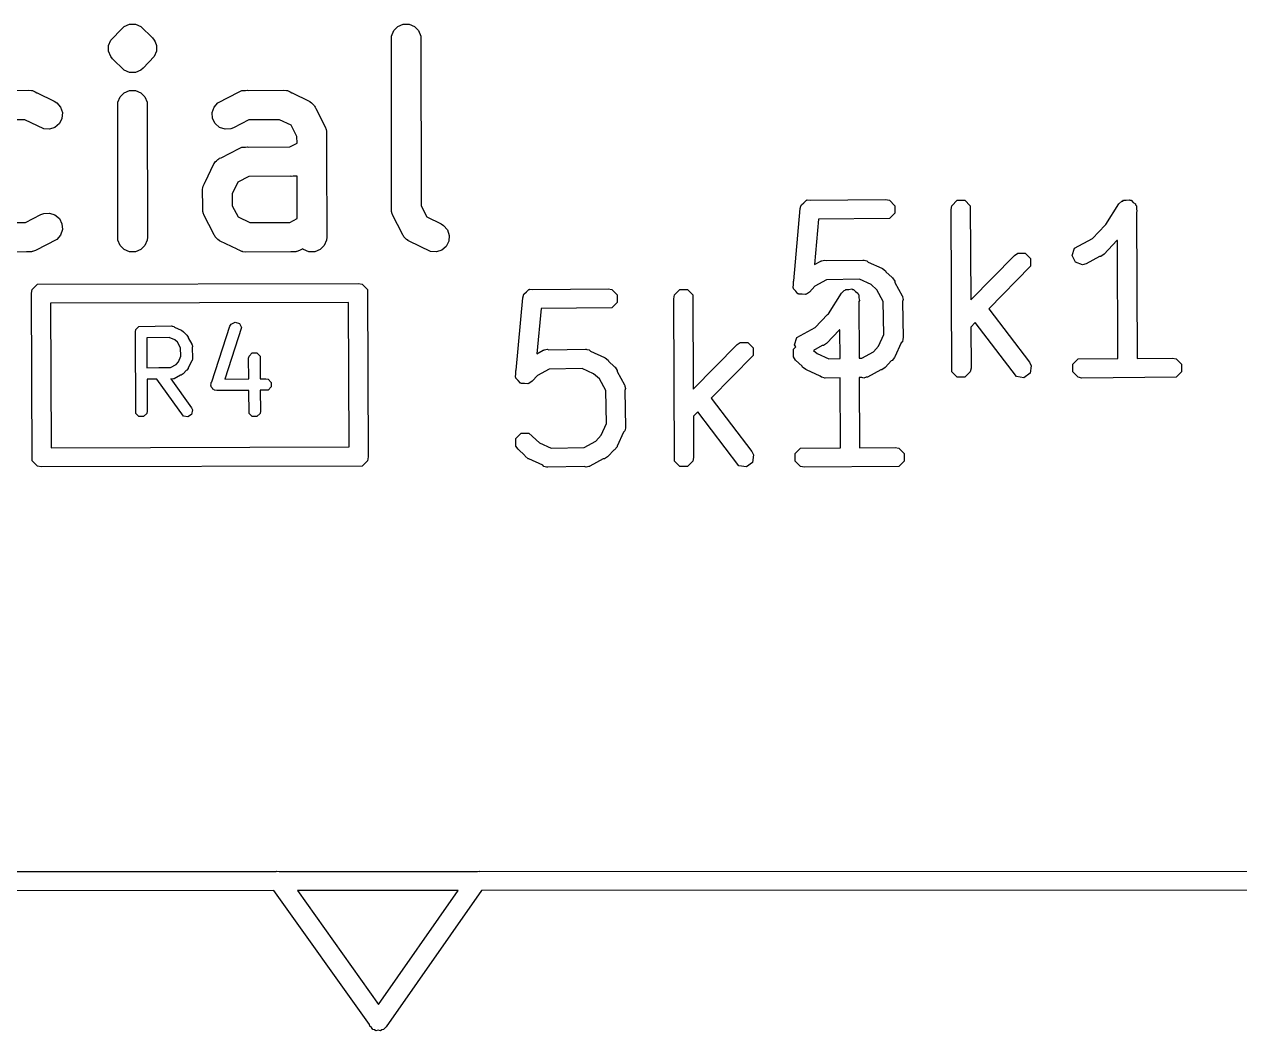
# Model space of a CAD drawing. Extents: x 4.84 to 6.71, y -5.93 to -3.85.
# Drawn here: x 5.537 to 5.7784, y -5.7266 to -5.5268 of the extents above; entities that cross this region are included whole.
import ezdxf

# ---------------------------------------------------------------- set-up
doc = ezdxf.new("R2010")
doc.units = 0
doc.header["$MEASUREMENT"] = 0
doc.layers.add('BLACK', color=7, linetype='CONTINUOUS')

msp = doc.modelspace()

# ---------------------------------------------------------------- linework, layer by layer
at = {"layer": 'BLACK', "linetype": 'CONTINUOUS'}
for p, q in [((5.55416, -5.52995), (5.5564, -5.52763)), ((5.5564, -5.52763), (5.55685, -5.52726)), ((5.55685, -5.52726), (5.55792, -5.52682)), ((5.55792, -5.52682), (5.55907, -5.52682)), ((5.55907, -5.52682), (5.55907, -5.52682)), ((5.55907, -5.52682), (5.56013, -5.52726)), ((5.56013, -5.52726), (5.56246, -5.5295)), ((5.60991, -5.52972), (5.60996, -5.52914)), ((5.60996, -5.52914), (5.61041, -5.52808)), ((5.61041, -5.52808), (5.61122, -5.52726)), ((5.61122, -5.52726), (5.61228, -5.52682)), ((5.61228, -5.52682), (5.61344, -5.52682)), ((5.61344, -5.52682), (5.6145, -5.52726)), ((5.6145, -5.52726), (5.61532, -5.52808)), ((5.61532, -5.52808), (5.61576, -5.52914)), ((5.61576, -5.52914), (5.61581, -5.56285)), ((5.55372, -5.53102), (5.55416, -5.52995)), ((5.55372, -5.53217), (5.55372, -5.53102)), ((5.56246, -5.5295), (5.56282, -5.52995)), ((5.56282, -5.52995), (5.56296, -5.53029)), ((5.56296, -5.53029), (5.56326, -5.53102)), ((5.56326, -5.53102), (5.56326, -5.53217)), ((5.60996, -5.563), (5.60991, -5.52972)), ((5.55416, -5.53323), (5.55372, -5.53217)), ((5.55453, -5.53368), (5.55416, -5.53323)), ((5.55685, -5.53592), (5.55453, -5.53368)), ((5.56282, -5.53323), (5.56058, -5.53555)), ((5.56326, -5.53217), (5.56282, -5.53323)), ((5.55792, -5.53636), (5.55685, -5.53592)), ((5.55907, -5.53636), (5.55792, -5.53636)), ((5.55792, -5.53636), (5.55792, -5.53636)), ((5.56013, -5.53592), (5.55907, -5.53636)), ((5.55907, -5.53636), (5.55907, -5.53636)), ((5.56058, -5.53555), (5.56013, -5.53592)), ((5.53082, -5.53994), (5.53787, -5.53989)), ((5.53787, -5.53989), (5.53845, -5.53994)), ((5.53845, -5.53994), (5.53854, -5.53999)), ((5.53854, -5.53999), (5.53865, -5.53999)), ((5.53865, -5.53999), (5.53916, -5.54024)), ((5.53916, -5.54024), (5.53951, -5.54039)), ((5.53951, -5.54039), (5.53956, -5.54043)), ((5.53956, -5.54043), (5.54294, -5.54207)), ((5.5556, -5.54226), (5.55604, -5.5412)), ((5.55604, -5.5412), (5.55685, -5.54039)), ((5.55685, -5.54039), (5.55792, -5.53994)), ((5.55792, -5.53994), (5.55907, -5.53994)), ((5.55907, -5.53994), (5.56013, -5.54039)), ((5.56013, -5.54039), (5.56095, -5.5412)), ((5.56095, -5.5412), (5.56139, -5.54226)), ((5.57543, -5.54238), (5.57967, -5.5402)), ((5.57967, -5.5402), (5.58021, -5.53999)), ((5.58021, -5.53999), (5.58032, -5.53999)), ((5.58032, -5.53999), (5.58041, -5.53994)), ((5.58041, -5.53994), (5.58094, -5.53994)), ((5.58094, -5.53994), (5.58136, -5.53991)), ((5.58136, -5.53991), (5.58144, -5.53994)), ((5.58144, -5.53994), (5.58849, -5.53989)), ((5.58849, -5.53989), (5.58906, -5.53994)), ((5.58906, -5.53994), (5.58916, -5.53999)), ((5.58916, -5.53999), (5.58927, -5.53999)), ((5.58927, -5.53999), (5.58978, -5.54024)), ((5.58978, -5.54024), (5.59013, -5.54039)), ((5.59013, -5.54039), (5.59018, -5.54043)), ((5.59018, -5.54043), (5.59356, -5.54207)), ((5.54294, -5.54207), (5.54343, -5.54238)), ((5.54343, -5.54238), (5.54418, -5.54325)), ((5.54418, -5.54325), (5.54455, -5.54435)), ((5.55554, -5.54284), (5.5556, -5.54226)), ((5.5556, -5.56966), (5.55554, -5.54284)), ((5.56139, -5.54226), (5.56145, -5.56909)), ((5.57431, -5.54435), (5.57468, -5.54325)), ((5.57468, -5.54325), (5.57543, -5.54238)), ((5.59356, -5.54207), (5.59366, -5.54214)), ((5.59366, -5.54214), (5.5937, -5.54215)), ((5.5937, -5.54215), (5.59376, -5.5422)), ((5.59376, -5.5422), (5.59405, -5.54238)), ((5.59405, -5.54238), (5.59429, -5.54266)), ((5.59429, -5.54266), (5.59457, -5.54291)), ((5.59457, -5.54291), (5.59467, -5.5431)), ((5.59467, -5.5431), (5.5948, -5.54325)), ((5.5948, -5.54325), (5.5949, -5.54355)), ((5.5949, -5.54355), (5.59675, -5.54714)), ((5.53709, -5.54575), (5.53099, -5.54579)), ((5.54084, -5.54756), (5.53709, -5.54575)), ((5.54447, -5.5455), (5.54395, -5.54653)), ((5.54455, -5.54435), (5.54447, -5.5455)), ((5.57439, -5.5455), (5.57431, -5.54435)), ((5.57491, -5.54653), (5.57439, -5.5455)), ((5.5816, -5.54579), (5.57856, -5.54736)), ((5.58771, -5.54575), (5.5816, -5.54579)), ((5.59003, -5.54687), (5.58771, -5.54575)), ((5.54199, -5.54764), (5.54084, -5.54756)), ((5.54308, -5.54728), (5.54199, -5.54764)), ((5.54395, -5.54653), (5.54308, -5.54728)), ((5.57578, -5.54728), (5.57491, -5.54653)), ((5.57687, -5.54764), (5.57578, -5.54728)), ((5.57802, -5.54756), (5.57687, -5.54764)), ((5.57856, -5.54736), (5.57802, -5.54756)), ((5.59116, -5.54907), (5.59003, -5.54687)), ((5.59675, -5.54714), (5.59696, -5.54768)), ((5.59696, -5.54768), (5.59697, -5.54779)), ((5.59697, -5.54779), (5.59701, -5.54789)), ((5.59701, -5.54789), (5.59701, -5.54838)), ((5.59701, -5.54838), (5.59704, -5.54883)), ((5.58975, -5.55114), (5.59117, -5.55041)), ((5.59117, -5.55041), (5.59116, -5.54907)), ((5.59704, -5.54883), (5.59701, -5.54893)), ((5.59701, -5.54893), (5.59702, -5.55228)), ((5.57578, -5.5534), (5.57607, -5.5533)), ((5.57607, -5.5533), (5.57967, -5.55145)), ((5.57967, -5.55145), (5.58021, -5.55124)), ((5.58021, -5.55124), (5.58032, -5.55123)), ((5.58032, -5.55123), (5.58041, -5.55119)), ((5.58041, -5.55119), (5.58093, -5.55119)), ((5.58093, -5.55119), (5.58136, -5.55116)), ((5.58136, -5.55116), (5.58144, -5.55119)), ((5.58144, -5.55119), (5.58975, -5.55114)), ((5.59702, -5.55228), (5.59704, -5.55258)), ((5.59704, -5.55258), (5.59702, -5.55265)), ((5.59702, -5.55265), (5.59707, -5.56909)), ((5.57296, -5.55802), (5.5746, -5.55464)), ((5.5746, -5.55464), (5.57466, -5.55455)), ((5.57466, -5.55455), (5.57468, -5.5545)), ((5.57468, -5.5545), (5.57472, -5.55445)), ((5.57472, -5.55445), (5.57491, -5.55415)), ((5.57491, -5.55415), (5.57519, -5.55391)), ((5.57519, -5.55391), (5.57543, -5.55363)), ((5.57543, -5.55363), (5.57563, -5.55353)), ((5.57563, -5.55353), (5.57578, -5.5534)), ((5.57277, -5.55842), (5.57291, -5.55807)), ((5.57291, -5.55807), (5.57296, -5.55802)), ((5.5816, -5.55704), (5.57939, -5.55818)), ((5.58991, -5.55699), (5.5816, -5.55704)), ((5.58999, -5.55702), (5.58991, -5.55699)), ((5.59043, -5.55699), (5.58999, -5.55702)), ((5.59094, -5.55699), (5.59043, -5.55699)), ((5.59104, -5.55694), (5.59094, -5.55699)), ((5.59114, -5.55694), (5.59104, -5.55694)), ((5.59118, -5.55692), (5.59114, -5.55694)), ((5.59121, -5.56539), (5.59118, -5.55692)), ((5.57241, -5.55971), (5.57247, -5.55914)), ((5.57246, -5.56303), (5.57241, -5.55971)), ((5.57247, -5.55914), (5.57251, -5.55904)), ((5.57251, -5.55904), (5.57252, -5.55893)), ((5.57252, -5.55893), (5.57277, -5.55842)), ((5.57939, -5.55818), (5.57828, -5.56047)), ((5.57828, -5.56047), (5.57831, -5.56284)), ((5.57831, -5.56284), (5.57945, -5.56506)), ((5.60993, -5.56309), (5.60996, -5.563)), ((5.61581, -5.56285), (5.61695, -5.56506)), ((5.69114, -5.56338), (5.69128, -5.56292)), ((5.69128, -5.56283), (5.69133, -5.56278)), ((5.69128, -5.56292), (5.69128, -5.56283)), ((5.69133, -5.56278), (5.69137, -5.56265)), ((5.69137, -5.56265), (5.69188, -5.56223)), ((5.69188, -5.56223), (5.69235, -5.56176)), ((5.69235, -5.56176), (5.69245, -5.56176)), ((5.69245, -5.56176), (5.69253, -5.56169)), ((5.69253, -5.56169), (5.69312, -5.56175)), ((5.69312, -5.56175), (5.7081, -5.56161)), ((5.7081, -5.56161), (5.70885, -5.56176)), ((5.70885, -5.56176), (5.70992, -5.56283)), ((5.70992, -5.56283), (5.70992, -5.56433)), ((5.72113, -5.56358), (5.72128, -5.56283)), ((5.72128, -5.56283), (5.72234, -5.56176)), ((5.72234, -5.56176), (5.72385, -5.56176)), ((5.72385, -5.56176), (5.72492, -5.56283)), ((5.72492, -5.56283), (5.725, -5.58153)), ((5.75187, -5.56657), (5.75446, -5.56249)), ((5.75446, -5.56249), (5.755, -5.56194)), ((5.755, -5.56194), (5.7552, -5.5619)), ((5.7552, -5.5619), (5.75534, -5.56176)), ((5.75534, -5.56176), (5.75591, -5.56176)), ((5.75591, -5.56176), (5.75648, -5.56165)), ((5.75648, -5.56165), (5.75664, -5.56176)), ((5.75664, -5.56176), (5.75685, -5.56176)), ((5.75685, -5.56176), (5.75725, -5.56217)), ((5.75725, -5.56217), (5.75773, -5.56248)), ((5.75773, -5.56248), (5.75777, -5.56268)), ((5.75777, -5.56268), (5.75791, -5.56283)), ((5.75791, -5.56283), (5.75791, -5.56341)), ((5.53726, -5.56614), (5.5403, -5.56457)), ((5.5403, -5.56457), (5.54084, -5.56436)), ((5.54084, -5.56436), (5.54199, -5.56428)), ((5.54199, -5.56428), (5.54308, -5.56465)), ((5.54308, -5.56465), (5.54395, -5.5654)), ((5.54395, -5.5654), (5.54447, -5.56643)), ((5.57244, -5.56309), (5.57246, -5.56303)), ((5.57246, -5.56346), (5.57244, -5.56309)), ((5.57247, -5.56404), (5.57246, -5.56346)), ((5.57251, -5.56414), (5.57247, -5.56404)), ((5.57252, -5.56424), (5.57251, -5.56414)), ((5.57272, -5.56478), (5.57252, -5.56424)), ((5.57458, -5.56838), (5.57272, -5.56478)), ((5.57945, -5.56506), (5.58177, -5.56618)), ((5.58975, -5.56614), (5.59121, -5.56539)), ((5.60996, -5.56355), (5.60993, -5.56309)), ((5.60996, -5.56404), (5.60996, -5.56355)), ((5.61001, -5.56414), (5.60996, -5.56404)), ((5.61001, -5.56424), (5.61001, -5.56414)), ((5.61022, -5.56478), (5.61001, -5.56424)), ((5.61207, -5.56838), (5.61022, -5.56478)), ((5.61695, -5.56506), (5.61981, -5.56645)), ((5.68984, -5.57776), (5.69114, -5.56338)), ((5.70885, -5.5654), (5.69476, -5.56553)), ((5.70992, -5.56433), (5.70885, -5.5654)), ((5.72128, -5.59583), (5.72113, -5.56358)), ((5.75791, -5.56341), (5.75802, -5.56396)), ((5.75802, -5.56396), (5.75792, -5.56413)), ((5.75792, -5.56413), (5.75805, -5.59316)), ((5.53115, -5.56618), (5.53726, -5.56614)), ((5.54455, -5.56758), (5.54418, -5.56867)), ((5.54447, -5.56643), (5.54455, -5.56758)), ((5.58177, -5.56618), (5.58975, -5.56614)), ((5.61981, -5.56645), (5.6203, -5.56675)), ((5.6203, -5.56675), (5.62105, -5.56763)), ((5.62105, -5.56763), (5.62141, -5.56872)), ((5.69476, -5.56553), (5.69395, -5.57451)), ((5.74923, -5.56931), (5.7517, -5.56669)), ((5.7517, -5.56669), (5.75187, -5.56657)), ((5.54343, -5.56955), (5.53919, -5.57173)), ((5.54418, -5.56867), (5.54343, -5.56955)), ((5.55604, -5.57073), (5.5556, -5.56966)), ((5.56139, -5.56966), (5.56095, -5.57073)), ((5.56145, -5.56909), (5.56139, -5.56966)), ((5.57468, -5.56867), (5.57458, -5.56838)), ((5.57481, -5.56883), (5.57468, -5.56867)), ((5.57491, -5.56902), (5.57481, -5.56883)), ((5.57519, -5.56927), (5.57491, -5.56902)), ((5.57543, -5.56955), (5.57519, -5.56927)), ((5.57572, -5.56973), (5.57543, -5.56955)), ((5.57578, -5.56978), (5.57572, -5.56973)), ((5.57582, -5.56979), (5.57578, -5.56978)), ((5.57592, -5.56985), (5.57582, -5.56979)), ((5.5793, -5.57149), (5.57592, -5.56985)), ((5.59701, -5.56966), (5.59657, -5.57073)), ((5.59707, -5.56909), (5.59701, -5.56966)), ((5.61217, -5.56867), (5.61207, -5.56838)), ((5.6123, -5.56883), (5.61217, -5.56867)), ((5.6124, -5.56902), (5.6123, -5.56883)), ((5.61268, -5.56927), (5.6124, -5.56902)), ((5.61293, -5.56955), (5.61268, -5.56927)), ((5.61322, -5.56973), (5.61293, -5.56955)), ((5.61327, -5.56978), (5.61322, -5.56973)), ((5.61332, -5.56979), (5.61327, -5.56978)), ((5.61342, -5.56985), (5.61332, -5.56979)), ((5.61771, -5.57194), (5.61342, -5.56985)), ((5.62133, -5.56987), (5.62082, -5.5709)), ((5.62141, -5.56872), (5.62133, -5.56987)), ((5.74561, -5.57129), (5.74921, -5.56932)), ((5.74921, -5.56932), (5.74923, -5.56931)), ((5.75406, -5.56974), (5.75149, -5.57247)), ((5.75415, -5.56972), (5.75406, -5.56974)), ((5.75426, -5.59319), (5.75415, -5.56972)), ((5.53742, -5.57199), (5.53037, -5.57204)), ((5.5375, -5.57202), (5.53742, -5.57199)), ((5.53792, -5.57199), (5.5375, -5.57202)), ((5.53845, -5.57198), (5.53792, -5.57199)), ((5.53854, -5.57194), (5.53845, -5.57198)), ((5.53865, -5.57194), (5.53854, -5.57194)), ((5.53919, -5.57173), (5.53865, -5.57194)), ((5.55685, -5.57154), (5.55604, -5.57073)), ((5.55792, -5.57198), (5.55685, -5.57154)), ((5.55907, -5.57198), (5.55792, -5.57198)), ((5.56013, -5.57154), (5.55907, -5.57198)), ((5.56095, -5.57073), (5.56013, -5.57154)), ((5.57935, -5.57154), (5.5793, -5.57149)), ((5.5797, -5.57169), (5.57935, -5.57154)), ((5.58021, -5.57194), (5.5797, -5.57169)), ((5.58032, -5.57194), (5.58021, -5.57194)), ((5.58041, -5.57198), (5.58032, -5.57194)), ((5.58099, -5.57204), (5.58041, -5.57198)), ((5.58991, -5.57199), (5.58099, -5.57204)), ((5.58999, -5.57202), (5.58991, -5.57199)), ((5.59043, -5.57199), (5.58999, -5.57202)), ((5.59094, -5.57198), (5.59043, -5.57199)), ((5.59104, -5.57194), (5.59094, -5.57198)), ((5.59114, -5.57194), (5.59104, -5.57194)), ((5.59168, -5.57173), (5.59114, -5.57194)), ((5.59233, -5.5714), (5.59168, -5.57173)), ((5.59247, -5.57154), (5.59233, -5.5714)), ((5.59354, -5.57198), (5.59247, -5.57154)), ((5.59469, -5.57198), (5.59354, -5.57198)), ((5.59575, -5.57154), (5.59469, -5.57198)), ((5.59657, -5.57073), (5.59575, -5.57154)), ((5.61885, -5.57202), (5.61771, -5.57194)), ((5.61995, -5.57165), (5.61885, -5.57202)), ((5.62082, -5.5709), (5.61995, -5.57165)), ((5.7337, -5.57269), (5.73434, -5.57226)), ((5.73434, -5.57226), (5.73585, -5.57226)), ((5.73585, -5.57226), (5.73691, -5.57332)), ((5.74513, -5.57272), (5.74561, -5.57129)), ((5.75149, -5.57247), (5.75085, -5.5729)), ((5.69395, -5.57451), (5.69522, -5.57382)), ((5.69522, -5.57382), (5.69532, -5.57379)), ((5.69532, -5.57379), (5.69535, -5.57376)), ((5.69535, -5.57376), (5.69544, -5.57376)), ((5.69544, -5.57376), (5.69596, -5.57361)), ((5.69596, -5.57361), (5.69634, -5.57374)), ((5.69634, -5.57374), (5.7036, -5.57361)), ((5.7036, -5.57361), (5.7037, -5.57363)), ((5.7037, -5.57363), (5.70374, -5.57361)), ((5.70374, -5.57361), (5.70383, -5.57365)), ((5.70383, -5.57365), (5.70435, -5.57376)), ((5.70435, -5.57376), (5.7046, -5.57401)), ((5.7046, -5.57401), (5.70735, -5.57526)), ((5.725, -5.58153), (5.7337, -5.57269)), ((5.73691, -5.57483), (5.72858, -5.58331)), ((5.73691, -5.57332), (5.73691, -5.57483)), ((5.7458, -5.57406), (5.74513, -5.57272)), ((5.74723, -5.57454), (5.7458, -5.57406)), ((5.74797, -5.57434), (5.74723, -5.57454)), ((5.75061, -5.5729), (5.74797, -5.57434)), ((5.75085, -5.5729), (5.75061, -5.5729)), ((5.7029, -5.57742), (5.69635, -5.57754)), ((5.70521, -5.57847), (5.7029, -5.57742)), ((5.70735, -5.57526), (5.70735, -5.57526)), ((5.70735, -5.57526), (5.70735, -5.57526)), ((5.70735, -5.57526), (5.70748, -5.57532)), ((5.70748, -5.57532), (5.70809, -5.57579)), ((5.70809, -5.57579), (5.70815, -5.57598)), ((5.70815, -5.57598), (5.70938, -5.57709)), ((5.70938, -5.57709), (5.70939, -5.57709)), ((5.70939, -5.57709), (5.70939, -5.5771)), ((5.70939, -5.5771), (5.70949, -5.57718)), ((5.70949, -5.57718), (5.70992, -5.57782)), ((5.53839, -5.58022), (5.53854, -5.57946)), ((5.53854, -5.57946), (5.5396, -5.5784)), ((5.5396, -5.5784), (5.60335, -5.57825)), ((5.60335, -5.57825), (5.6041, -5.5784)), ((5.6041, -5.5784), (5.60517, -5.57946)), ((5.60517, -5.57946), (5.60531, -5.6127)), ((5.63676, -5.57994), (5.63723, -5.57948)), ((5.63723, -5.57948), (5.63733, -5.57948)), ((5.63733, -5.57948), (5.63741, -5.57941)), ((5.63741, -5.57941), (5.638, -5.57947)), ((5.638, -5.57947), (5.65298, -5.57933)), ((5.65298, -5.57933), (5.65373, -5.57948)), ((5.65373, -5.57948), (5.6548, -5.58054)), ((5.66616, -5.58054), (5.66723, -5.57948)), ((5.66723, -5.57948), (5.66873, -5.57948)), ((5.66873, -5.57948), (5.6698, -5.58054)), ((5.68972, -5.57915), (5.68978, -5.57842)), ((5.68978, -5.57923), (5.68972, -5.57915)), ((5.68978, -5.57782), (5.68984, -5.57776)), ((5.68978, -5.57842), (5.68978, -5.57782)), ((5.68978, -5.57933), (5.68978, -5.57923)), ((5.69025, -5.5798), (5.68978, -5.57933)), ((5.69067, -5.58031), (5.69025, -5.5798)), ((5.69404, -5.5788), (5.69299, -5.57997)), ((5.69635, -5.57754), (5.69404, -5.5788)), ((5.69934, -5.5802), (5.69988, -5.57966)), ((5.69988, -5.57966), (5.70008, -5.57962)), ((5.70008, -5.57962), (5.70022, -5.57948)), ((5.70022, -5.57948), (5.70079, -5.57948)), ((5.70079, -5.57948), (5.70136, -5.57936)), ((5.70136, -5.57936), (5.70153, -5.57948)), ((5.70153, -5.57948), (5.70173, -5.57948)), ((5.70173, -5.57948), (5.70213, -5.57988)), ((5.70213, -5.57988), (5.70261, -5.5802)), ((5.70637, -5.57952), (5.70521, -5.57847)), ((5.70763, -5.58183), (5.70637, -5.57952)), ((5.70992, -5.57782), (5.70992, -5.57806)), ((5.70992, -5.57806), (5.71136, -5.5807)), ((5.53854, -5.61345), (5.53839, -5.58022)), ((5.60139, -5.58204), (5.54219, -5.58218)), ((5.54219, -5.58218), (5.54231, -5.61087)), ((5.60152, -5.61073), (5.60139, -5.58204)), ((5.63472, -5.59547), (5.63602, -5.5811)), ((5.63602, -5.5811), (5.63616, -5.58064)), ((5.63616, -5.58054), (5.63621, -5.5805)), ((5.63616, -5.58064), (5.63616, -5.58054)), ((5.63621, -5.5805), (5.63625, -5.58036)), ((5.63625, -5.58036), (5.63676, -5.57994)), ((5.6548, -5.58205), (5.65373, -5.58311)), ((5.6548, -5.58054), (5.6548, -5.58205)), ((5.66601, -5.5813), (5.66616, -5.58054)), ((5.66616, -5.61354), (5.66601, -5.5813)), ((5.6698, -5.58054), (5.66988, -5.59925)), ((5.69077, -5.58032), (5.69067, -5.58031)), ((5.69085, -5.5804), (5.69077, -5.58032)), ((5.69151, -5.5804), (5.69085, -5.5804)), ((5.69217, -5.58046), (5.69151, -5.5804)), ((5.69225, -5.5804), (5.69217, -5.58046)), ((5.69235, -5.5804), (5.69225, -5.5804)), ((5.69299, -5.57997), (5.69235, -5.5804)), ((5.69676, -5.58429), (5.69934, -5.5802)), ((5.70261, -5.5802), (5.70265, -5.5804)), ((5.70265, -5.5804), (5.70279, -5.58054)), ((5.70279, -5.58054), (5.7028, -5.58113)), ((5.7028, -5.58113), (5.70291, -5.58168)), ((5.70291, -5.58168), (5.7028, -5.58185)), ((5.7028, -5.58185), (5.70285, -5.59312)), ((5.70775, -5.58838), (5.70763, -5.58183)), ((5.71136, -5.5807), (5.71139, -5.58079)), ((5.71139, -5.58079), (5.71142, -5.58082)), ((5.71142, -5.58082), (5.71142, -5.58091)), ((5.71142, -5.58091), (5.71156, -5.58144)), ((5.71156, -5.58144), (5.71144, -5.58182)), ((5.71144, -5.58182), (5.71157, -5.58908)), ((5.63964, -5.58325), (5.63883, -5.59223)), ((5.65373, -5.58311), (5.63964, -5.58325)), ((5.69411, -5.58703), (5.69658, -5.5844)), ((5.69658, -5.5844), (5.69676, -5.58429)), ((5.72858, -5.58331), (5.73667, -5.59389)), ((5.55914, -5.58742), (5.55977, -5.58678)), ((5.55977, -5.58678), (5.56623, -5.58669)), ((5.56623, -5.58669), (5.56628, -5.5867)), ((5.56628, -5.5867), (5.56631, -5.58669)), ((5.56631, -5.58669), (5.56636, -5.58672)), ((5.56636, -5.58672), (5.56668, -5.58678)), ((5.56668, -5.58678), (5.56682, -5.58692)), ((5.56682, -5.58692), (5.56818, -5.58753)), ((5.57426, -5.59779), (5.57785, -5.58675)), ((5.58015, -5.58704), (5.57683, -5.59726)), ((5.57785, -5.58675), (5.57808, -5.58635)), ((5.57808, -5.58635), (5.57889, -5.58594)), ((5.57889, -5.58594), (5.57975, -5.58623)), ((5.57975, -5.58623), (5.58015, -5.58704)), ((5.69049, -5.589), (5.6941, -5.58703)), ((5.6941, -5.58703), (5.69411, -5.58703)), ((5.72589, -5.58604), (5.72503, -5.58692)), ((5.72503, -5.58692), (5.72507, -5.59507)), ((5.73409, -5.59677), (5.72589, -5.58604)), ((5.55905, -5.58787), (5.55914, -5.58742)), ((5.55914, -5.60407), (5.55905, -5.58787)), ((5.5658, -5.58897), (5.56133, -5.58904)), ((5.56133, -5.58904), (5.56136, -5.59501)), ((5.5669, -5.58947), (5.5658, -5.58897)), ((5.56745, -5.58995), (5.5669, -5.58947)), ((5.56818, -5.58753), (5.56818, -5.58753)), ((5.56818, -5.58753), (5.56818, -5.58753)), ((5.56818, -5.58753), (5.56825, -5.58756)), ((5.56825, -5.58756), (5.56862, -5.58785)), ((5.56862, -5.58785), (5.56865, -5.58795)), ((5.56865, -5.58795), (5.56924, -5.58848)), ((5.56924, -5.58848), (5.56925, -5.58848)), ((5.56925, -5.58848), (5.56925, -5.58848)), ((5.56925, -5.58848), (5.56931, -5.58854)), ((5.56931, -5.58854), (5.56957, -5.58892)), ((5.56957, -5.58892), (5.56957, -5.58905)), ((5.56957, -5.58905), (5.57028, -5.59034)), ((5.69001, -5.59043), (5.69049, -5.589)), ((5.69894, -5.58746), (5.69637, -5.59019)), ((5.69903, -5.58744), (5.69894, -5.58746)), ((5.69906, -5.59319), (5.69903, -5.58744)), ((5.7067, -5.59069), (5.70775, -5.58838)), ((5.71152, -5.5893), (5.71142, -5.58983)), ((5.71156, -5.58921), (5.71152, -5.5893)), ((5.71157, -5.58908), (5.71155, -5.58917)), ((5.71155, -5.58917), (5.71156, -5.58921)), ((5.56805, -5.59104), (5.56745, -5.58995)), ((5.56811, -5.59273), (5.56805, -5.59104)), ((5.57028, -5.59034), (5.5703, -5.5904)), ((5.5703, -5.5904), (5.57032, -5.59042)), ((5.57032, -5.59042), (5.57032, -5.59048)), ((5.57032, -5.59048), (5.5704, -5.59079)), ((5.5704, -5.59079), (5.57034, -5.59099)), ((5.57034, -5.59099), (5.57041, -5.59312)), ((5.63883, -5.59223), (5.6401, -5.59153)), ((5.6401, -5.59153), (5.6402, -5.59151)), ((5.6402, -5.59151), (5.64023, -5.59147)), ((5.64023, -5.59147), (5.64032, -5.59147)), ((5.64032, -5.59147), (5.64084, -5.59133)), ((5.64084, -5.59133), (5.64122, -5.59146)), ((5.64122, -5.59146), (5.64848, -5.59133)), ((5.64848, -5.59133), (5.64858, -5.59134)), ((5.64858, -5.59134), (5.64862, -5.59133)), ((5.64862, -5.59133), (5.64871, -5.59137)), ((5.64871, -5.59137), (5.64923, -5.59147)), ((5.64923, -5.59147), (5.64948, -5.59172)), ((5.64948, -5.59172), (5.65223, -5.59297)), ((5.66988, -5.59925), (5.67859, -5.5904)), ((5.67859, -5.5904), (5.67922, -5.58998)), ((5.67922, -5.58998), (5.68073, -5.58998)), ((5.68073, -5.58998), (5.6818, -5.59104)), ((5.6818, -5.59104), (5.6818, -5.59255)), ((5.68978, -5.59132), (5.69023, -5.59087)), ((5.68978, -5.59283), (5.68978, -5.59132)), ((5.69023, -5.59087), (5.69001, -5.59043)), ((5.69549, -5.59061), (5.69379, -5.59155)), ((5.69379, -5.59155), (5.69449, -5.59218)), ((5.69573, -5.59061), (5.69549, -5.59061)), ((5.69637, -5.59019), (5.69573, -5.59061)), ((5.70335, -5.59311), (5.70566, -5.59185)), ((5.70566, -5.59185), (5.7067, -5.59069)), ((5.71117, -5.59008), (5.70992, -5.59283)), ((5.71142, -5.58983), (5.71117, -5.59008)), ((5.56606, -5.59494), (5.56715, -5.59434)), ((5.56715, -5.59434), (5.56763, -5.5938)), ((5.56763, -5.5938), (5.56811, -5.59273)), ((5.57018, -5.59371), (5.56957, -5.59507)), ((5.57032, -5.59357), (5.57018, -5.59371)), ((5.57038, -5.59326), (5.57032, -5.59357)), ((5.5704, -5.5932), (5.57038, -5.59326)), ((5.57041, -5.59312), (5.5704, -5.59318)), ((5.5704, -5.59318), (5.5704, -5.5932)), ((5.58154, -5.59312), (5.58163, -5.59267)), ((5.58158, -5.59722), (5.58154, -5.59312)), ((5.58163, -5.59267), (5.58227, -5.59203)), ((5.58227, -5.59203), (5.58318, -5.59203)), ((5.58318, -5.59203), (5.58382, -5.59267)), ((5.58382, -5.59267), (5.58385, -5.5972)), ((5.65223, -5.59297), (5.65223, -5.59297)), ((5.65223, -5.59297), (5.65223, -5.59298)), ((5.65223, -5.59298), (5.65236, -5.59303)), ((5.65236, -5.59303), (5.65297, -5.5935)), ((5.65297, -5.5935), (5.65303, -5.59369)), ((5.65303, -5.59369), (5.65427, -5.5948)), ((5.6818, -5.59255), (5.67346, -5.60103)), ((5.69021, -5.59347), (5.68978, -5.59283)), ((5.69155, -5.59468), (5.69021, -5.59347)), ((5.69449, -5.59218), (5.6968, -5.59323)), ((5.6968, -5.59323), (5.69906, -5.59319)), ((5.70285, -5.59312), (5.70335, -5.59311)), ((5.7092, -5.59363), (5.70809, -5.59486)), ((5.70939, -5.59356), (5.7092, -5.59363)), ((5.70986, -5.59296), (5.70939, -5.59356)), ((5.70992, -5.59283), (5.70986, -5.59296)), ((5.70992, -5.59283), (5.70992, -5.59283)), ((5.70992, -5.59283), (5.70992, -5.59283)), ((5.73667, -5.59389), (5.737, -5.59459)), ((5.74528, -5.59432), (5.74634, -5.59326)), ((5.74528, -5.59583), (5.74528, -5.59432)), ((5.74634, -5.59326), (5.75426, -5.59319)), ((5.75805, -5.59316), (5.76509, -5.59311)), ((5.76509, -5.59311), (5.76585, -5.59326)), ((5.76585, -5.59326), (5.76691, -5.59432)), ((5.76691, -5.59432), (5.76691, -5.59583)), ((5.56136, -5.59501), (5.56371, -5.59497)), ((5.56371, -5.59497), (5.56372, -5.59497)), ((5.56372, -5.59497), (5.56376, -5.59497)), ((5.56376, -5.59497), (5.56606, -5.59494)), ((5.56805, -5.59646), (5.56675, -5.59718)), ((5.56818, -5.59646), (5.56805, -5.59646)), ((5.56856, -5.59621), (5.56818, -5.59646)), ((5.56861, -5.59615), (5.56856, -5.59621)), ((5.56862, -5.59614), (5.56861, -5.59615)), ((5.56915, -5.59555), (5.56862, -5.59614)), ((5.56862, -5.59614), (5.56862, -5.59614)), ((5.56925, -5.59551), (5.56915, -5.59555)), ((5.56953, -5.59515), (5.56925, -5.59551)), ((5.56957, -5.59507), (5.56953, -5.59515)), ((5.56957, -5.59507), (5.56957, -5.59507)), ((5.56957, -5.59507), (5.56957, -5.59507)), ((5.6346, -5.59686), (5.63466, -5.59613)), ((5.63466, -5.59554), (5.63472, -5.59547)), ((5.63466, -5.59613), (5.63466, -5.59554)), ((5.63892, -5.59652), (5.63787, -5.59769)), ((5.64124, -5.59526), (5.63892, -5.59652)), ((5.64779, -5.59514), (5.64124, -5.59526)), ((5.65009, -5.59619), (5.64779, -5.59514)), ((5.65125, -5.59723), (5.65009, -5.59619)), ((5.65427, -5.5948), (5.65427, -5.59481)), ((5.65427, -5.59481), (5.65427, -5.59481)), ((5.65427, -5.59481), (5.65437, -5.5949)), ((5.65437, -5.5949), (5.6548, -5.59554)), ((5.6548, -5.59554), (5.6548, -5.59577)), ((5.6548, -5.59577), (5.65624, -5.59841)), ((5.69161, -5.59486), (5.69155, -5.59468)), ((5.69222, -5.59534), (5.69161, -5.59486)), ((5.69235, -5.59539), (5.69222, -5.59534)), ((5.6951, -5.59665), (5.69235, -5.59539)), ((5.69235, -5.59539), (5.69235, -5.59539)), ((5.69235, -5.59539), (5.69235, -5.59539)), ((5.69535, -5.59689), (5.6951, -5.59665)), ((5.70712, -5.59539), (5.70448, -5.59684)), ((5.70735, -5.59539), (5.70712, -5.59539)), ((5.70799, -5.59497), (5.70735, -5.59539)), ((5.70808, -5.59487), (5.70799, -5.59497)), ((5.70809, -5.59486), (5.70808, -5.59487)), ((5.70809, -5.59486), (5.70809, -5.59486)), ((5.72234, -5.59689), (5.72128, -5.59583)), ((5.72492, -5.59583), (5.72385, -5.59689)), ((5.72507, -5.59507), (5.72492, -5.59583)), ((5.73558, -5.59698), (5.73409, -5.59677)), ((5.73679, -5.59608), (5.73558, -5.59698)), ((5.737, -5.59459), (5.73679, -5.59608)), ((5.74634, -5.59689), (5.74528, -5.59583)), ((5.76691, -5.59583), (5.76585, -5.59689)), ((5.56334, -5.59726), (5.56137, -5.59729)), ((5.56137, -5.59729), (5.56141, -5.60362)), ((5.56859, -5.60462), (5.56334, -5.59726)), ((5.56631, -5.5973), (5.56612, -5.59723)), ((5.56612, -5.59723), (5.57019, -5.60294)), ((5.56662, -5.59721), (5.56631, -5.5973)), ((5.56668, -5.59721), (5.56662, -5.59721)), ((5.5667, -5.59719), (5.56668, -5.59721)), ((5.56675, -5.59718), (5.5667, -5.59719)), ((5.57405, -5.59845), (5.57413, -5.59819)), ((5.57413, -5.59863), (5.57405, -5.59845)), ((5.57413, -5.59792), (5.57426, -5.59779)), ((5.57413, -5.59819), (5.57413, -5.59792)), ((5.57413, -5.59882), (5.57413, -5.59863)), ((5.57433, -5.59902), (5.57413, -5.59882)), ((5.57445, -5.59926), (5.57433, -5.59902)), ((5.57683, -5.59726), (5.58158, -5.59722)), ((5.58385, -5.5972), (5.58497, -5.59719)), ((5.58497, -5.59719), (5.58543, -5.59728)), ((5.58543, -5.59728), (5.58606, -5.59792)), ((5.58606, -5.59882), (5.58543, -5.59946)), ((5.58606, -5.59792), (5.58606, -5.59882)), ((5.63466, -5.59694), (5.6346, -5.59686)), ((5.63466, -5.59705), (5.63466, -5.59694)), ((5.63513, -5.59752), (5.63466, -5.59705)), ((5.63555, -5.59803), (5.63513, -5.59752)), ((5.63566, -5.59804), (5.63555, -5.59803)), ((5.63573, -5.59811), (5.63566, -5.59804)), ((5.63639, -5.59811), (5.63573, -5.59811)), ((5.63705, -5.59818), (5.63639, -5.59811)), ((5.63713, -5.59811), (5.63705, -5.59818)), ((5.63724, -5.59811), (5.63713, -5.59811)), ((5.63787, -5.59769), (5.63724, -5.59811)), ((5.65252, -5.59955), (5.65125, -5.59723)), ((5.65624, -5.59841), (5.65627, -5.59851)), ((5.65627, -5.59851), (5.6563, -5.59854)), ((5.6563, -5.59854), (5.6563, -5.59863)), ((5.6563, -5.59863), (5.65644, -5.59915)), ((5.65644, -5.59915), (5.65632, -5.59953)), ((5.69587, -5.597), (5.69535, -5.59689)), ((5.69596, -5.59704), (5.69587, -5.597)), ((5.696, -5.59702), (5.69596, -5.59704)), ((5.6961, -5.59704), (5.696, -5.59702)), ((5.69908, -5.59699), (5.6961, -5.59704)), ((5.69914, -5.61091), (5.69908, -5.59699)), ((5.70336, -5.59691), (5.70287, -5.59692)), ((5.70287, -5.59692), (5.70293, -5.61088)), ((5.70374, -5.59704), (5.70336, -5.59691)), ((5.70426, -5.59689), (5.70374, -5.59704)), ((5.70435, -5.59689), (5.70426, -5.59689)), ((5.70438, -5.59686), (5.70435, -5.59689)), ((5.70448, -5.59684), (5.70438, -5.59686)), ((5.72385, -5.59689), (5.72234, -5.59689)), ((5.74709, -5.59704), (5.74634, -5.59689)), ((5.76585, -5.59689), (5.74709, -5.59704)), ((5.57464, -5.59932), (5.57445, -5.59926)), ((5.57477, -5.59946), (5.57464, -5.59932)), ((5.57522, -5.59955), (5.57477, -5.59946)), ((5.5816, -5.59949), (5.57522, -5.59955)), ((5.58163, -5.60407), (5.5816, -5.59949)), ((5.58543, -5.59946), (5.58387, -5.59947)), ((5.58387, -5.59947), (5.58391, -5.60362)), ((5.65264, -5.6061), (5.65252, -5.59955)), ((5.65632, -5.59953), (5.65645, -5.60679)), ((5.67346, -5.60103), (5.68155, -5.61161)), ((5.56141, -5.60362), (5.56132, -5.60407)), ((5.57019, -5.60294), (5.57038, -5.60336)), ((5.57038, -5.60336), (5.57022, -5.60425)), ((5.58391, -5.60362), (5.58382, -5.60407)), ((5.67077, -5.60376), (5.66991, -5.60464)), ((5.67897, -5.61449), (5.67077, -5.60376)), ((5.55977, -5.60471), (5.55914, -5.60407)), ((5.56068, -5.60471), (5.55977, -5.60471)), ((5.56132, -5.60407), (5.56068, -5.60471)), ((5.56948, -5.60477), (5.56859, -5.60462)), ((5.57022, -5.60425), (5.56948, -5.60477)), ((5.58227, -5.60471), (5.58163, -5.60407)), ((5.58318, -5.60471), (5.58227, -5.60471)), ((5.58382, -5.60407), (5.58318, -5.60471)), ((5.65159, -5.6084), (5.65264, -5.6061)), ((5.66991, -5.60464), (5.66995, -5.61279)), ((5.63466, -5.60904), (5.63573, -5.60797)), ((5.63573, -5.60797), (5.63724, -5.60797)), ((5.63724, -5.60797), (5.63937, -5.6099)), ((5.65054, -5.60956), (5.65159, -5.6084)), ((5.65605, -5.60779), (5.6548, -5.61054)), ((5.6563, -5.60755), (5.65605, -5.60779)), ((5.6564, -5.60702), (5.6563, -5.60755)), ((5.65644, -5.60693), (5.6564, -5.60702)), ((5.65645, -5.60679), (5.65643, -5.60689)), ((5.65643, -5.60689), (5.65644, -5.60693)), ((5.54231, -5.61087), (5.60152, -5.61073)), ((5.63466, -5.61054), (5.63466, -5.60904)), ((5.63509, -5.61118), (5.63466, -5.61054)), ((5.63643, -5.61239), (5.63509, -5.61118)), ((5.63937, -5.6099), (5.64168, -5.61095)), ((5.64168, -5.61095), (5.64823, -5.61083)), ((5.64823, -5.61083), (5.65054, -5.60956)), ((5.65427, -5.61128), (5.65408, -5.61134)), ((5.65474, -5.61067), (5.65427, -5.61128)), ((5.6548, -5.61055), (5.65474, -5.61067)), ((5.6548, -5.61054), (5.6548, -5.61054)), ((5.6548, -5.61054), (5.6548, -5.61055)), ((5.69016, -5.61204), (5.69122, -5.61097)), ((5.69122, -5.61097), (5.69914, -5.61091)), ((5.70293, -5.61088), (5.70997, -5.61082)), ((5.70997, -5.61082), (5.71073, -5.61097)), ((5.71073, -5.61097), (5.71179, -5.61204)), ((5.5396, -5.61452), (5.53854, -5.61345)), ((5.60517, -5.61345), (5.6041, -5.61452)), ((5.60531, -5.6127), (5.60517, -5.61345)), ((5.6365, -5.61258), (5.63643, -5.61239)), ((5.6371, -5.61305), (5.6365, -5.61258)), ((5.63723, -5.61311), (5.6371, -5.61305)), ((5.63998, -5.61436), (5.63723, -5.61311)), ((5.63723, -5.61311), (5.63723, -5.61311)), ((5.63723, -5.61311), (5.63723, -5.61311)), ((5.652, -5.61311), (5.64936, -5.61455)), ((5.65223, -5.61311), (5.652, -5.61311)), ((5.65287, -5.61268), (5.65223, -5.61311)), ((5.65296, -5.61258), (5.65287, -5.61268)), ((5.65297, -5.61258), (5.65296, -5.61258)), ((5.65408, -5.61134), (5.65297, -5.61258)), ((5.65297, -5.61258), (5.65297, -5.61258)), ((5.66723, -5.61461), (5.66616, -5.61354)), ((5.6698, -5.61354), (5.66873, -5.61461)), ((5.66995, -5.61279), (5.6698, -5.61354)), ((5.68155, -5.61161), (5.68188, -5.6123)), ((5.68188, -5.6123), (5.68167, -5.61379)), ((5.69016, -5.61354), (5.69016, -5.61204)), ((5.69122, -5.61461), (5.69016, -5.61354)), ((5.71179, -5.61354), (5.71073, -5.61461)), ((5.71179, -5.61204), (5.71179, -5.61354)), ((5.54035, -5.61467), (5.5396, -5.61452)), ((5.6041, -5.61452), (5.54035, -5.61467)), ((5.64023, -5.61461), (5.63998, -5.61436)), ((5.64075, -5.61471), (5.64023, -5.61461)), ((5.64084, -5.61475), (5.64075, -5.61471)), ((5.64089, -5.61474), (5.64084, -5.61475)), ((5.64098, -5.61476), (5.64089, -5.61474)), ((5.64824, -5.61463), (5.64098, -5.61476)), ((5.64862, -5.61475), (5.64824, -5.61463)), ((5.64914, -5.61461), (5.64862, -5.61475)), ((5.64923, -5.61461), (5.64914, -5.61461)), ((5.64927, -5.61458), (5.64923, -5.61461)), ((5.64936, -5.61455), (5.64927, -5.61458)), ((5.66873, -5.61461), (5.66723, -5.61461)), ((5.68047, -5.6147), (5.67897, -5.61449)), ((5.68167, -5.61379), (5.68047, -5.6147)), ((5.69198, -5.61476), (5.69122, -5.61461)), ((5.71073, -5.61461), (5.69198, -5.61476)), ((5.51795, -5.69503), (5.58705, -5.69501)), ((5.58705, -5.69501), (5.58716, -5.69493)), ((5.58716, -5.69493), (5.58764, -5.69501)), ((5.58764, -5.69501), (5.627, -5.695)), ((5.627, -5.695), (5.6274, -5.69493)), ((5.6274, -5.69493), (5.6275, -5.695)), ((5.6275, -5.695), (6.03883, -5.69488)), ((5.58657, -5.6988), (5.52052, -5.69882)), ((5.60556, -5.72541), (5.58657, -5.6988)), ((5.62321, -5.69879), (5.59123, -5.6988)), ((5.59123, -5.6988), (5.60736, -5.72141)), ((5.60736, -5.72141), (5.62321, -5.69879)), ((5.62784, -5.69879), (5.60889, -5.72583)), ((6.03839, -5.69867), (5.62784, -5.69879)), ((5.60562, -5.72574), (5.60556, -5.72541)), ((5.60597, -5.72599), (5.60562, -5.72574)), ((5.60623, -5.72635), (5.60597, -5.72599)), ((5.60657, -5.72641), (5.60623, -5.72635)), ((5.60685, -5.72661), (5.60657, -5.72641)), ((5.60728, -5.72653), (5.60685, -5.72661)), ((5.60772, -5.72661), (5.60728, -5.72653)), ((5.608, -5.72641), (5.60772, -5.72661)), ((5.60833, -5.72635), (5.608, -5.72641)), ((5.60889, -5.72583), (5.60833, -5.72635))]:
    msp.add_line(p, q, dxfattribs=at)

doc.saveas('drawing.dxf')
